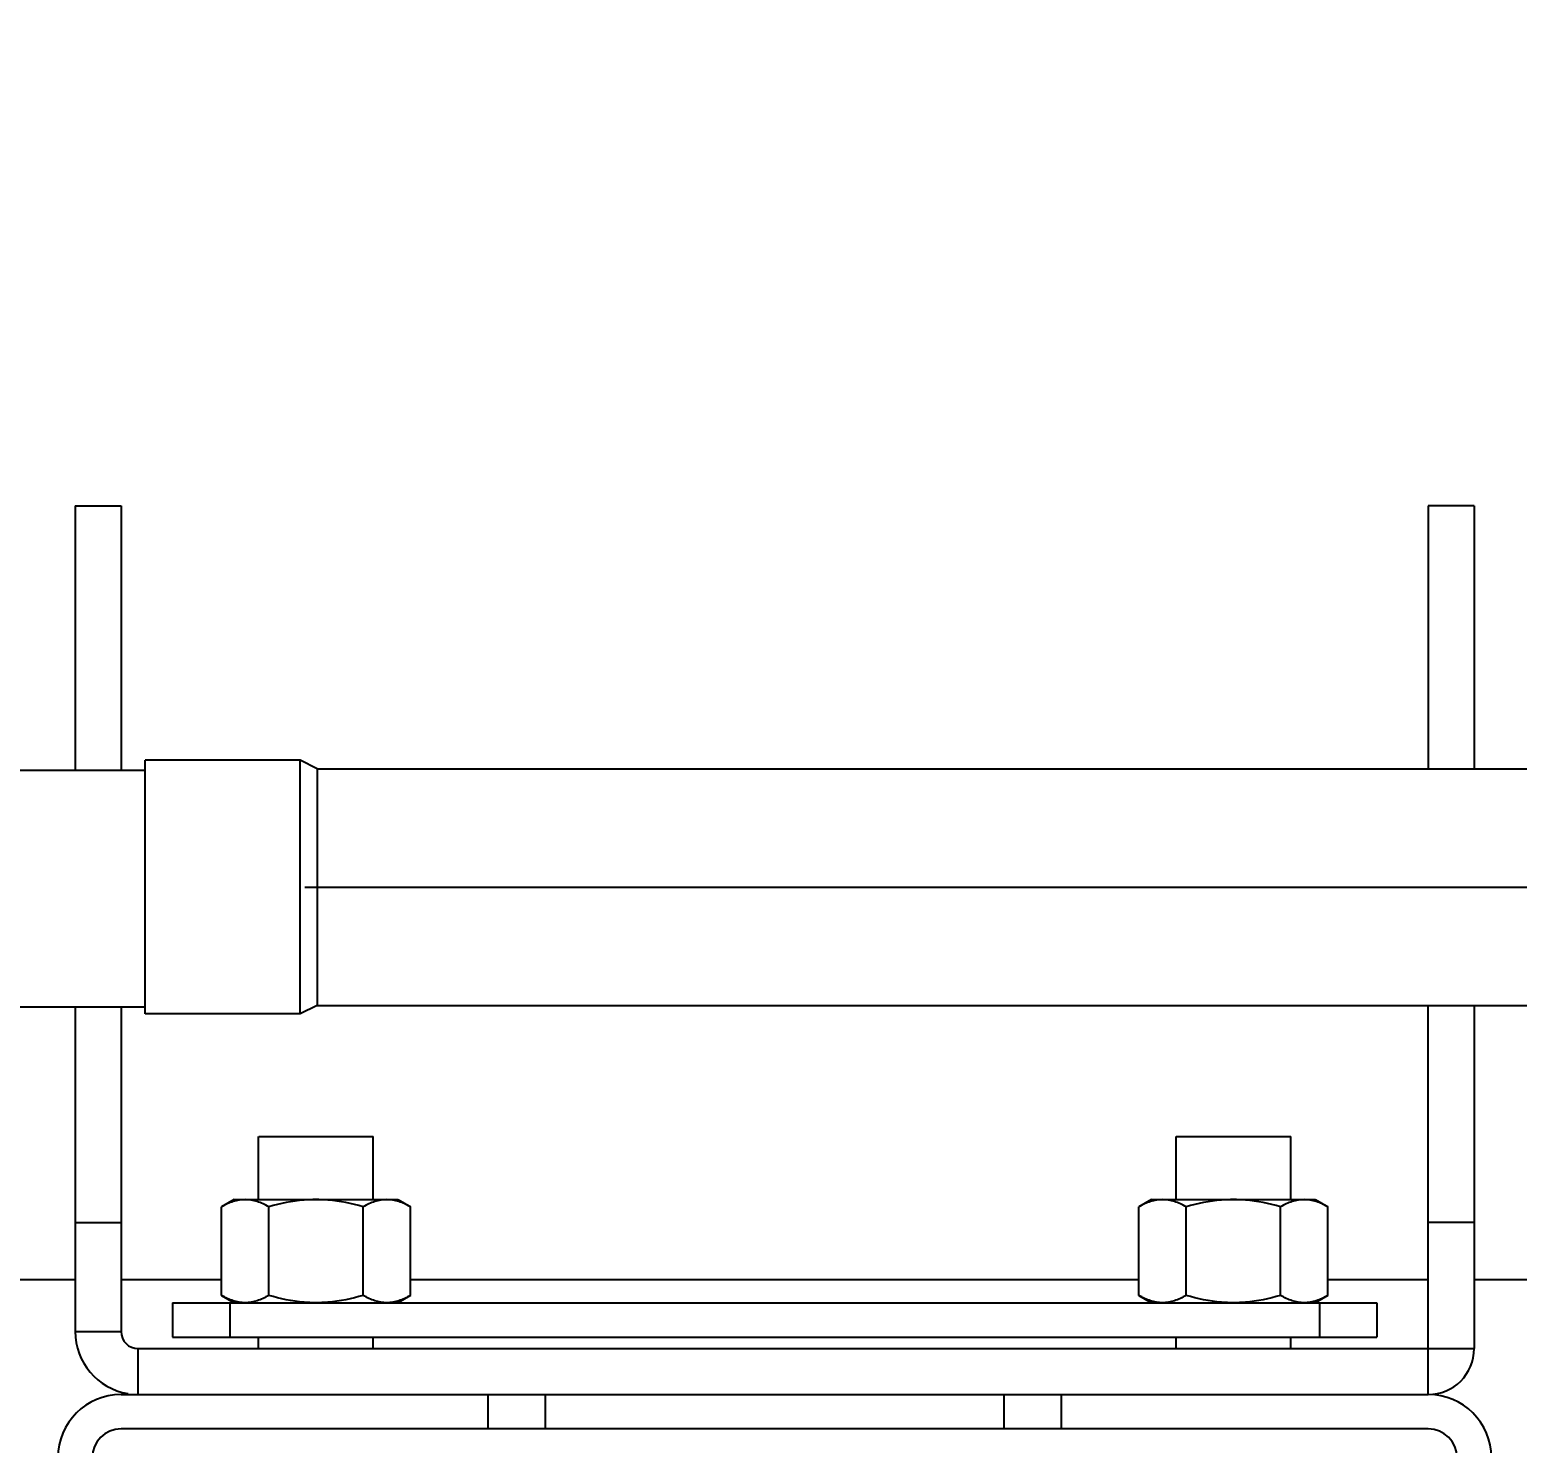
# Model space of a CAD drawing. Header units: millimetres. Extents: x 0 to 10500, y 0 to 7425.
# Drawn here: x 2618.7 to 2878.2, y 4435.7 to 4682.2 of the extents above; entities that cross this region are included whole.
import ezdxf

# ---------------------------------------------------------------- set-up
doc = ezdxf.new("R2010")
doc.units = ezdxf.units.MM
doc.header["$LTSCALE"] = 577.5
doc.linetypes.add('CENTER', pattern=[0.6, 0.375, -0.075, 0.075, -0.075])
doc.layers.get('0').update_dxf_attribs({"linetype": 'CONTINUOUS'})
for name, color, linetype in [('02___PRT_ALL_AXES', 7, 'CONTINUOUS'), ('AXES', 7, 'CONTINUOUS'), ('DEFAULT_1', 7, 'CENTER')]:
    doc.layers.add(name, color=color, linetype=linetype)
doc.styles.add('TEXTSTYLE_3', font='txt')
doc.dimstyles.new('DIMSTYLE_2', dxfattribs={"dimtxt": 75, "dimasz": 3.5, "dimexe": 1.5, "dimexo": 1.5, "dimgap": 18.75, "dimtad": 1, "dimdec": 1, "dimtxsty": 'TEXTSTYLE_3', "dimblk": '_FILLED', "dimblk1": '_FILLED', "dimblk2": '_FILLED', "dimcen": 0.09, "dimadec": 1, "dimazin": 2, "dimtp": 0.1, "dimtm": 0.1, "dimtfac": 1, "dimtdec": 1, "dimtofl": 0, "dimtmove": 0, "dimatfit": 3, "dimldrblk": '_FILLED', "dimfxl": 1, "dimtolj": 1, "dimarcsym": 0})

# ---------------------------------------------------------------- blocks, each defined once
blk = doc.blocks.new('_FILLED')
at = {"color": 0, "linetype": 'ByBlock'}
blk.add_solid([(0, 0), (-1, 0.214), (-1, -0.214)], dxfattribs=at)
blk = doc.blocks.new('*D22')
at = {"color": 2, "linetype": 'Continuous', "transparency": 16777216}
for p, q in [((4837.47, 4680.67), (4837.47, 3823.25)), ((1781.64, 4476.17), (1781.64, 3823.25)), ((1781.64, 3823.25), (1781.64, 3803)), ((4837.47, 3823.25), (4837.47, 3803)), ((1781.64, 3804.5), (3309.56, 3804.5)), ((4837.47, 3804.5), (3309.56, 3804.5))]:
    blk.add_line(p, q, dxfattribs=at)
at = {"color": 2, "linetype": 'Continuous', "transparency": 16777216, "xscale": 3.5, "yscale": 3.5, "zscale": 3.5, "rotation": 180}
blk.add_blockref('_FILLED', (1781.64, 3804.5), dxfattribs=at)
at = {"color": 2, "linetype": 'Continuous', "transparency": 16777216, "xscale": 3.5, "yscale": 3.5, "zscale": 3.5}
blk.add_blockref('_FILLED', (4837.47, 3804.5), dxfattribs=at)
at = {"color": 2, "linetype": 'Continuous', "transparency": 16777216, "insert": (3309.56, 3898.25), "char_height": 75, "width": 300, "attachment_point": 2, "line_spacing_factor": 0.9, "style": 'TEXTSTYLE_3'}
blk.add_mtext('3056', dxfattribs=at)

msp = doc.modelspace()

# ---------------------------------------------------------------- linework, layer by layer
at = {"color": 3, "linetype": 'Continuous'}
for p, q in [((2626.64, 4599.17), (2626.64, 4552.99)), ((2870.64, 4599.17), (2870.64, 4553.31)), ((2626.64, 4511.71), (2626.64, 4455.17)), ((2870.64, 4512.03), (2870.64, 4452.17)), ((2626.64, 4464.17), (2001.53, 4464.17)), ((2652.17, 4464.17), (2634.64, 4464.17)), ((2812.17, 4464.17), (2685.12, 4464.17)), ((2862.64, 4464.17), (2845.12, 4464.17)), ((2899.3, 4464.17), (2870.64, 4464.17))]:
    msp.add_line(p, q, dxfattribs=at)
at = {"color": 7, "linetype": 'Continuous'}
for p, q in [((2626.64, 4599.17), (2634.64, 4599.17)), ((2634.64, 4599.17), (2634.64, 4552.99)), ((2862.64, 4599.17), (2862.64, 4553.31)), ((2870.64, 4599.17), (2862.64, 4599.17)), ((2638.88, 4510.53), (2638.88, 4554.81)), ((2665.88, 4554.81), (2638.88, 4554.81)), ((2665.88, 4510.53), (2665.88, 4554.81)), ((2668.88, 4553.31), (2665.88, 4554.81)), ((2668.88, 4553.31), (2668.88, 4512.03)), ((2668.88, 4553.31), (2904.3, 4553.31)), ((2634.64, 4511.71), (2634.64, 4455.17)), ((2668.88, 4512.03), (2665.88, 4510.53)), ((2668.88, 4512.03), (2904.3, 4512.03)), ((2862.64, 4444.17), (2862.64, 4512.03)), ((2665.88, 4510.53), (2638.88, 4510.53)), ((2626.64, 4474.17), (2634.64, 4474.17)), ((2870.64, 4474.17), (2862.64, 4474.17)), ((2643.64, 4460.17), (2643.64, 4454.17)), ((2643.64, 4460.17), (2853.64, 4460.17)), ((2653.64, 4460.17), (2653.64, 4454.17)), ((2843.64, 4460.17), (2843.64, 4454.17)), ((2853.64, 4460.17), (2853.64, 4454.17)), ((2626.64, 4455.17), (2634.64, 4455.17)), ((2637.64, 4444.17), (2637.64, 4452.17)), ((2637.64, 4452.17), (2870.64, 4452.17)), ((2643.64, 4454.17), (2853.64, 4454.17)), ((2634.64, 4444.17), (2862.64, 4444.17)), ((2698.64, 4444.17), (2698.64, 4438.17)), ((2708.64, 4444.17), (2708.64, 4438.17)), ((2788.64, 4444.17), (2788.64, 4438.17)), ((2798.64, 4444.17), (2798.64, 4438.17)), ((2862.64, 4438.17), (2634.64, 4438.17))]:
    msp.add_line(p, q, dxfattribs=at)
at = {"color": 6, "linetype": 'Continuous'}
for p, q in [((2638.88, 4552.99), (2568.73, 4552.99)), ((2638.88, 4511.71), (2568.73, 4511.71))]:
    msp.add_line(p, q, dxfattribs=at)
at = {"color": 3, "linetype": 'Continuous'}
for centre, radius, start, end in [((2637.64, 4455.17), 11, 180, 260.5235), ((2862.64, 4452.17), 8, 270, 360)]:
    msp.add_arc(centre, radius, start, end, dxfattribs=at)
at = {"color": 7, "linetype": 'Continuous'}
msp.add_arc((2637.64, 4455.17), 3, 180, 270, dxfattribs=at)
at = {"layer": '02___PRT_ALL_AXES', "color": 7, "linetype": 'Continuous'}
for p, q in [((2654.38, 4478.17), (2652.17, 4476.9)), ((2654.38, 4478.17), (2682.91, 4478.17)), ((2682.91, 4478.17), (2685.12, 4476.9)), ((2814.38, 4478.17), (2812.17, 4476.9)), ((2814.38, 4478.17), (2842.91, 4478.17)), ((2842.91, 4478.17), (2845.12, 4476.9)), ((2652.17, 4461.45), (2652.17, 4476.9)), ((2660.41, 4461.45), (2660.41, 4476.9)), ((2676.88, 4461.45), (2676.88, 4476.9)), ((2685.12, 4461.45), (2685.12, 4476.9)), ((2812.17, 4461.45), (2812.17, 4476.9)), ((2820.41, 4461.45), (2820.41, 4476.9)), ((2836.88, 4461.45), (2836.88, 4476.9)), ((2845.12, 4461.45), (2845.12, 4476.9)), ((2652.17, 4461.45), (2654.38, 4460.17)), ((2685.12, 4461.45), (2682.91, 4460.17)), ((2812.17, 4461.45), (2814.38, 4460.17)), ((2845.12, 4461.45), (2842.91, 4460.17))]:
    msp.add_line(p, q, dxfattribs=at)
for points, knots in [([(2656.29, 4478.17), (2655.58, 4478.17), (2654.13, 4477.91), (2652.82, 4477.27), (2652.17, 4476.9)], [0, 0, 0, 0, 0.485069, 1, 1, 1, 1]), ([(2660.41, 4476.9), (2659.76, 4477.27), (2658.45, 4477.91), (2656.99, 4478.17), (2656.29, 4478.17)], [0, 0, 0, 0, 0.514931, 1, 1, 1, 1]), ([(2668.64, 4478.17), (2667.95, 4478.17), (2665.16, 4478.05), (2662.41, 4477.48), (2660.41, 4476.9)], [0, 0, 0, 0, 0.250265, 1, 1, 1, 1]), ([(2676.88, 4476.9), (2674.88, 4477.48), (2672.13, 4478.05), (2669.34, 4478.17), (2668.64, 4478.17)], [0, 0, 0, 0, 0.749735, 1, 1, 1, 1]), ([(2681, 4478.17), (2680.3, 4478.17), (2678.84, 4477.91), (2677.53, 4477.27), (2676.88, 4476.9)], [0, 0, 0, 0, 0.485069, 1, 1, 1, 1]), ([(2685.12, 4476.9), (2684.47, 4477.27), (2683.16, 4477.91), (2681.7, 4478.17), (2681, 4478.17)], [0, 0, 0, 0, 0.514931, 1, 1, 1, 1]), ([(2816.29, 4478.17), (2815.58, 4478.17), (2814.13, 4477.91), (2812.82, 4477.27), (2812.17, 4476.9)], [0, 0, 0, 0, 0.485069, 1, 1, 1, 1]), ([(2820.41, 4476.9), (2819.76, 4477.27), (2818.45, 4477.91), (2816.99, 4478.17), (2816.29, 4478.17)], [0, 0, 0, 0, 0.514931, 1, 1, 1, 1]), ([(2828.64, 4478.17), (2827.95, 4478.17), (2825.16, 4478.05), (2822.41, 4477.48), (2820.41, 4476.9)], [0, 0, 0, 0, 0.250265, 1, 1, 1, 1]), ([(2836.88, 4476.9), (2834.88, 4477.48), (2832.13, 4478.05), (2829.34, 4478.17), (2828.64, 4478.17)], [0, 0, 0, 0, 0.749735, 1, 1, 1, 1]), ([(2841, 4478.17), (2840.3, 4478.17), (2838.84, 4477.91), (2837.53, 4477.27), (2836.88, 4476.9)], [0, 0, 0, 0, 0.485069, 1, 1, 1, 1]), ([(2845.12, 4476.9), (2844.47, 4477.27), (2843.16, 4477.91), (2841.7, 4478.17), (2841, 4478.17)], [0, 0, 0, 0, 0.514931, 1, 1, 1, 1]), ([(2656.29, 4460.17), (2655.58, 4460.17), (2654.13, 4460.43), (2652.82, 4461.07), (2652.17, 4461.45)], [0, 0, 0, 0, 0.485069, 1, 1, 1, 1]), ([(2660.41, 4461.45), (2659.76, 4461.07), (2658.45, 4460.43), (2656.99, 4460.17), (2656.29, 4460.17)], [0, 0, 0, 0, 0.514931, 1, 1, 1, 1]), ([(2668.64, 4460.17), (2667.95, 4460.17), (2665.16, 4460.29), (2662.41, 4460.87), (2660.41, 4461.45)], [0, 0, 0, 0, 0.250265, 1, 1, 1, 1]), ([(2676.88, 4461.45), (2674.88, 4460.87), (2672.13, 4460.29), (2669.34, 4460.17), (2668.64, 4460.17)], [0, 0, 0, 0, 0.749735, 1, 1, 1, 1]), ([(2681, 4460.17), (2680.3, 4460.17), (2678.84, 4460.43), (2677.53, 4461.07), (2676.88, 4461.45)], [0, 0, 0, 0, 0.485069, 1, 1, 1, 1]), ([(2685.12, 4461.45), (2684.47, 4461.07), (2683.16, 4460.43), (2681.7, 4460.17), (2681, 4460.17)], [0, 0, 0, 0, 0.514931, 1, 1, 1, 1]), ([(2816.29, 4460.17), (2815.58, 4460.17), (2814.13, 4460.43), (2812.82, 4461.07), (2812.17, 4461.45)], [0, 0, 0, 0, 0.485069, 1, 1, 1, 1]), ([(2820.41, 4461.45), (2819.76, 4461.07), (2818.45, 4460.43), (2816.99, 4460.17), (2816.29, 4460.17)], [0, 0, 0, 0, 0.514931, 1, 1, 1, 1]), ([(2828.64, 4460.17), (2827.95, 4460.17), (2825.16, 4460.29), (2822.41, 4460.87), (2820.41, 4461.45)], [0, 0, 0, 0, 0.250265, 1, 1, 1, 1]), ([(2836.88, 4461.45), (2834.88, 4460.87), (2832.13, 4460.29), (2829.34, 4460.17), (2828.64, 4460.17)], [0, 0, 0, 0, 0.749735, 1, 1, 1, 1]), ([(2841, 4460.17), (2840.3, 4460.17), (2838.84, 4460.43), (2837.53, 4461.07), (2836.88, 4461.45)], [0, 0, 0, 0, 0.485069, 1, 1, 1, 1]), ([(2845.12, 4461.45), (2844.47, 4461.07), (2843.16, 4460.43), (2841.7, 4460.17), (2841, 4460.17)], [0, 0, 0, 0, 0.514931, 1, 1, 1, 1])]:
    msp.add_open_spline(points, degree=3, knots=knots, dxfattribs=at)
at = {"layer": 'AXES', "color": 7, "linetype": 'Continuous'}
for p, q in [((2658.64, 4478.17), (2658.64, 4489.17)), ((2658.65, 4489.17), (2678.64, 4489.17)), ((2678.64, 4478.17), (2678.64, 4489.17)), ((2818.64, 4478.17), (2818.64, 4489.17)), ((2818.65, 4489.17), (2838.64, 4489.17)), ((2838.64, 4478.17), (2838.64, 4489.17)), ((2658.64, 4452.17), (2658.64, 4454.17)), ((2678.64, 4452.17), (2678.64, 4454.17)), ((2818.64, 4452.17), (2818.64, 4454.17)), ((2838.64, 4452.17), (2838.64, 4454.17))]:
    msp.add_line(p, q, dxfattribs=at)
for centre, radius, start, end in [((2634.64, 4433.17), 11, 90, 180), ((2862.64, 4433.17), 11, 0, 90), ((2634.64, 4433.17), 5, 90, 180), ((2862.64, 4433.17), 5, 0, 90)]:
    msp.add_arc(centre, radius, start, end, dxfattribs=at)
at = {"layer": 'DEFAULT_1', "color": 2, "linetype": 'CENTER'}
msp.add_line((2666.72, 4532.67), (2904.3, 4532.67), dxfattribs=at)

# ---------------------------------------------------------------- dimensions: what is measured, and where the dimension line sits
at = {"color": 2, "linetype": 'Continuous'}
dim = msp.add_linear_dim(base=(1781.64, 3804.5), p1=(4837.47, 4682.17), p2=(1781.64, 4477.67), angle=180, text='3056', dimstyle='DIMSTYLE_2', dxfattribs=at)
dim.commit()
dim.dimension.update_dxf_attribs({"geometry": '*D22', "text_midpoint": (3309.56, 3804.5), "dimtype": 160})

doc.saveas('drawing.dxf')
